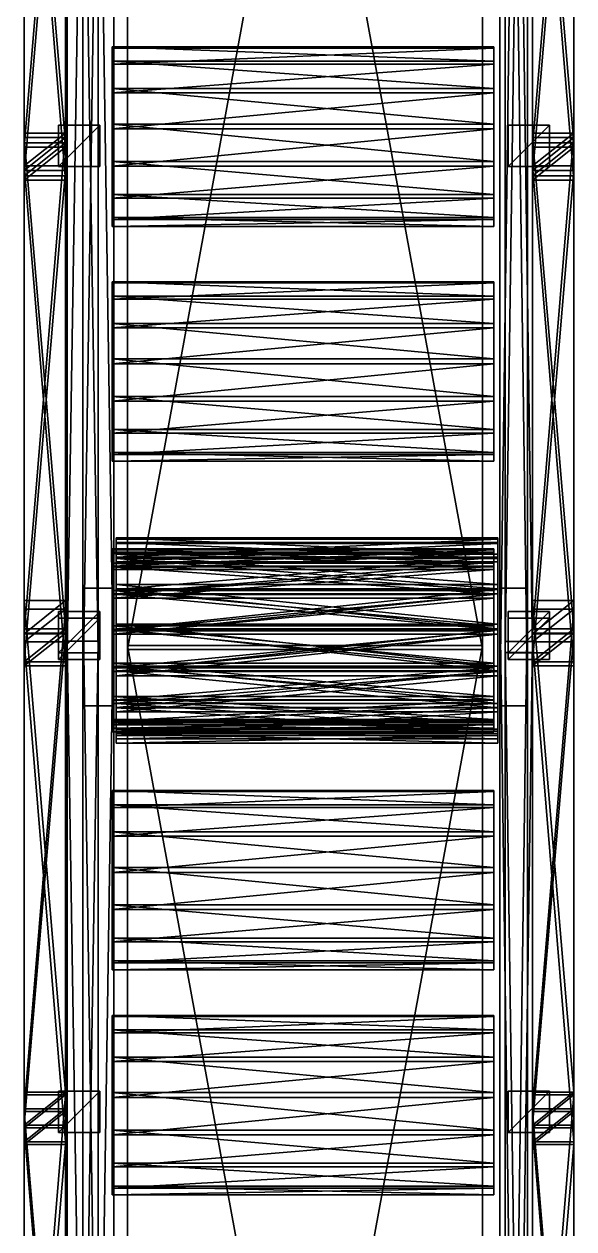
# Model space of a CAD drawing. Header units: millimetres. Extents: x -3897 to -3886, y 6820 to 7007.
# Drawn here: x -3896.8 to -3886.45, y 6957.12 to 6979.79 of the extents above; entities that cross this region are included whole.
import ezdxf

# ---------------------------------------------------------------- set-up
doc = ezdxf.new("R2010")
doc.units = ezdxf.units.MM
doc.header["$MEASUREMENT"] = 0
for name, color, linetype in [('BELT', 7, 'CONTINUOUS'), ('BELT01', 7, 'CONTINUOUS'), ('BELT02', 7, 'CONTINUOUS'), ('BELT03', 7, 'CONTINUOUS'), ('BELT04', 7, 'CONTINUOUS'), ('BELT05', 7, 'CONTINUOUS'), ('LEG02', 7, 'CONTINUOUS'), ('LEG03', 7, 'CONTINUOUS'), ('LEG04', 7, 'CONTINUOUS'), ('LEG05', 7, 'CONTINUOUS'), ('LEG06', 7, 'CONTINUOUS'), ('LEG07', 7, 'CONTINUOUS'), ('LEG08', 7, 'CONTINUOUS'), ('LEG09', 7, 'CONTINUOUS'), ('OBJECT01', 7, 'CONTINUOUS'), ('OBJECT02', 7, 'CONTINUOUS'), ('OBJECT03', 7, 'CONTINUOUS'), ('OBJECT04', 7, 'CONTINUOUS'), ('OBJECT05', 7, 'CONTINUOUS'), ('OBJECT06', 7, 'CONTINUOUS'), ('OBJECT07', 7, 'CONTINUOUS'), ('OBJECT09', 7, 'CONTINUOUS'), ('OBJECT10', 7, 'CONTINUOUS'), ('OBJECT11', 7, 'CONTINUOUS'), ('OBJECT12', 7, 'CONTINUOUS'), ('OBJECT13', 7, 'CONTINUOUS'), ('OBJECT16', 7, 'CONTINUOUS')]:
    doc.layers.add(name, color=color, linetype=linetype)

msp = doc.modelspace()

# ---------------------------------------------------------------- meshes
at = {"layer": 'BELT', "color": 7}
mesh = msp.add_polyface(dxfattribs=at)
corners = [(-3894.856, 6968.02, 13.664), (-3888.174, 6968.02, 13.664), (-3888.174, 6968.02, 13.887), (-3894.856, 6968.02, 13.887), (-3894.856, 7004.478, 13.664), (-3888.174, 7004.478, 13.664), (-3888.174, 7004.478, 13.887), (-3894.856, 7004.478, 13.887)]
mesh.append_faces([[corners[k] for k in face] for face in [(0, 2, 3), (0, 5, 1), (1, 6, 2), (2, 7, 3), (3, 4, 0), (4, 6, 5)]], dxfattribs={"vtx0": -1, "color": 7})
mesh.append_faces([[corners[k] for k in face] for face in [(0, 1, 2), (0, 4, 5), (1, 5, 6), (2, 6, 7), (3, 7, 4), (4, 7, 6)]], dxfattribs={"vtx2": -1, "color": 7})
mesh = msp.add_polyface(dxfattribs=at)
corners = [(-3894.856, 6931.638, 13.664), (-3888.174, 6931.638, 13.664), (-3888.174, 6931.638, 13.887), (-3894.856, 6931.638, 13.887), (-3894.856, 6968.096, 13.664), (-3888.174, 6968.096, 13.664), (-3888.174, 6968.096, 13.887), (-3894.856, 6968.096, 13.887)]
mesh.append_faces([[corners[k] for k in face] for face in [(0, 2, 3), (0, 5, 1), (1, 6, 2), (2, 7, 3), (3, 4, 0), (4, 6, 5)]], dxfattribs={"vtx0": -1, "color": 7})
mesh.append_faces([[corners[k] for k in face] for face in [(0, 1, 2), (0, 4, 5), (1, 5, 6), (2, 6, 7), (3, 7, 4), (4, 7, 6)]], dxfattribs={"vtx2": -1, "color": 7})
at = {"layer": 'BELT01', "color": 7}
mesh = msp.add_polyface(dxfattribs=at)
corners = [(-3894.856, 6968.02, 17.477), (-3888.174, 6968.02, 17.477), (-3888.174, 6968.02, 17.7), (-3894.856, 6968.02, 17.7), (-3894.856, 7004.478, 17.477), (-3888.174, 7004.478, 17.477), (-3888.174, 7004.478, 17.7), (-3894.856, 7004.478, 17.7)]
mesh.append_faces([[corners[k] for k in face] for face in [(0, 2, 3), (0, 5, 1), (1, 6, 2), (2, 7, 3), (3, 4, 0), (4, 6, 5)]], dxfattribs={"vtx0": -1, "color": 7})
mesh.append_faces([[corners[k] for k in face] for face in [(0, 1, 2), (0, 4, 5), (1, 5, 6), (2, 6, 7), (3, 7, 4), (4, 7, 6)]], dxfattribs={"vtx2": -1, "color": 7})
mesh = msp.add_polyface(dxfattribs=at)
corners = [(-3894.856, 6931.638, 17.477), (-3888.174, 6931.638, 17.477), (-3888.174, 6931.638, 17.7), (-3894.856, 6931.638, 17.7), (-3894.856, 6968.096, 17.477), (-3888.174, 6968.096, 17.477), (-3888.174, 6968.096, 17.7), (-3894.856, 6968.096, 17.7)]
mesh.append_faces([[corners[k] for k in face] for face in [(0, 2, 3), (0, 5, 1), (1, 6, 2), (2, 7, 3), (3, 4, 0), (4, 6, 5)]], dxfattribs={"vtx0": -1, "color": 7})
mesh.append_faces([[corners[k] for k in face] for face in [(0, 1, 2), (0, 4, 5), (1, 5, 6), (2, 6, 7), (3, 7, 4), (4, 7, 6)]], dxfattribs={"vtx2": -1, "color": 7})
at = {"layer": 'BELT02', "color": 7}
mesh = msp.add_polyface(dxfattribs=at)
corners = [(-3887.844, 6966.96, 15.514), (-3887.328, 6966.96, 15.514), (-3887.328, 6966.96, 15.956), (-3887.844, 6966.96, 15.956), (-3887.844, 7005.561, 15.514), (-3887.328, 7005.561, 15.514), (-3887.328, 7005.561, 15.956), (-3887.844, 7005.561, 15.956)]
mesh.append_faces([[corners[k] for k in face] for face in [(0, 2, 3), (0, 5, 1), (1, 6, 2), (2, 7, 3), (3, 4, 0), (4, 6, 5)]], dxfattribs={"vtx0": -1, "color": 7})
mesh.append_faces([[corners[k] for k in face] for face in [(0, 1, 2), (0, 4, 5), (1, 5, 6), (2, 6, 7), (3, 7, 4), (4, 7, 6)]], dxfattribs={"vtx2": -1, "color": 7})
mesh = msp.add_polyface(dxfattribs=at)
corners = [(-3887.844, 6930.578, 15.514), (-3887.328, 6930.578, 15.514), (-3887.328, 6930.578, 15.956), (-3887.844, 6930.578, 15.956), (-3887.844, 6969.179, 15.514), (-3887.328, 6969.179, 15.514), (-3887.328, 6969.179, 15.956), (-3887.844, 6969.179, 15.956)]
mesh.append_faces([[corners[k] for k in face] for face in [(0, 2, 3), (0, 5, 1), (1, 6, 2), (2, 7, 3), (3, 4, 0), (4, 6, 5)]], dxfattribs={"vtx0": -1, "color": 7})
mesh.append_faces([[corners[k] for k in face] for face in [(0, 1, 2), (0, 4, 5), (1, 5, 6), (2, 6, 7), (3, 7, 4), (4, 7, 6)]], dxfattribs={"vtx2": -1, "color": 7})
at = {"layer": 'BELT03', "color": 7}
mesh = msp.add_polyface(dxfattribs=at)
corners = [(-3895.696, 6966.96, 15.421), (-3895.109, 6966.96, 15.421), (-3895.109, 6966.96, 15.924), (-3895.696, 6966.96, 15.924), (-3895.696, 7005.561, 15.421), (-3895.109, 7005.561, 15.421), (-3895.109, 7005.561, 15.924), (-3895.696, 7005.561, 15.924)]
mesh.append_faces([[corners[k] for k in face] for face in [(0, 2, 3), (0, 5, 1), (1, 6, 2), (2, 7, 3), (3, 4, 0), (4, 6, 5)]], dxfattribs={"vtx0": -1, "color": 7})
mesh.append_faces([[corners[k] for k in face] for face in [(0, 1, 2), (0, 4, 5), (1, 5, 6), (2, 6, 7), (3, 7, 4), (4, 7, 6)]], dxfattribs={"vtx2": -1, "color": 7})
mesh = msp.add_polyface(dxfattribs=at)
corners = [(-3895.696, 6930.578, 15.421), (-3895.109, 6930.578, 15.421), (-3895.109, 6930.578, 15.924), (-3895.696, 6930.578, 15.924), (-3895.696, 6969.179, 15.421), (-3895.109, 6969.179, 15.421), (-3895.109, 6969.179, 15.924), (-3895.696, 6969.179, 15.924)]
mesh.append_faces([[corners[k] for k in face] for face in [(0, 2, 3), (0, 5, 1), (1, 6, 2), (2, 7, 3), (3, 4, 0), (4, 6, 5)]], dxfattribs={"vtx0": -1, "color": 7})
mesh.append_faces([[corners[k] for k in face] for face in [(0, 1, 2), (0, 4, 5), (1, 5, 6), (2, 6, 7), (3, 7, 4), (4, 7, 6)]], dxfattribs={"vtx2": -1, "color": 7})
at = {"layer": 'BELT04', "color": 7}
mesh = msp.add_polyface(dxfattribs=at)
corners = [(-3887.745, 6967.965, 7.896), (-3887.23, 6967.965, 7.896), (-3887.23, 6967.965, 8.338), (-3887.745, 6967.965, 8.338), (-3887.745, 7004.556, 7.896), (-3887.23, 7004.556, 7.896), (-3887.23, 7004.556, 8.338), (-3887.745, 7004.556, 8.338)]
mesh.append_faces([[corners[k] for k in face] for face in [(0, 2, 3), (0, 5, 1), (1, 6, 2), (2, 7, 3), (3, 4, 0), (4, 6, 5)]], dxfattribs={"vtx0": -1, "color": 7})
mesh.append_faces([[corners[k] for k in face] for face in [(0, 1, 2), (0, 4, 5), (1, 5, 6), (2, 6, 7), (3, 7, 4), (4, 7, 6)]], dxfattribs={"vtx2": -1, "color": 7})
mesh = msp.add_polyface(dxfattribs=at)
corners = [(-3887.745, 6931.583, 7.896), (-3887.23, 6931.583, 7.896), (-3887.23, 6931.583, 8.338), (-3887.745, 6931.583, 8.338), (-3887.745, 6968.174, 7.896), (-3887.23, 6968.174, 7.896), (-3887.23, 6968.174, 8.338), (-3887.745, 6968.174, 8.338)]
mesh.append_faces([[corners[k] for k in face] for face in [(0, 2, 3), (0, 5, 1), (1, 6, 2), (2, 7, 3), (3, 4, 0), (4, 6, 5)]], dxfattribs={"vtx0": -1, "color": 7})
mesh.append_faces([[corners[k] for k in face] for face in [(0, 1, 2), (0, 4, 5), (1, 5, 6), (2, 6, 7), (3, 7, 4), (4, 7, 6)]], dxfattribs={"vtx2": -1, "color": 7})
at = {"layer": 'BELT05', "color": 7}
mesh = msp.add_polyface(dxfattribs=at)
corners = [(-3895.992, 6967.96, 7.892), (-3895.405, 6967.96, 7.892), (-3895.405, 6967.96, 8.322), (-3895.992, 6967.96, 8.322), (-3895.992, 7004.561, 7.892), (-3895.405, 7004.561, 7.892), (-3895.405, 7004.561, 8.322), (-3895.992, 7004.561, 8.322)]
mesh.append_faces([[corners[k] for k in face] for face in [(0, 2, 3), (0, 5, 1), (1, 6, 2), (2, 7, 3), (3, 4, 0), (4, 6, 5)]], dxfattribs={"vtx0": -1, "color": 7})
mesh.append_faces([[corners[k] for k in face] for face in [(0, 1, 2), (0, 4, 5), (1, 5, 6), (2, 6, 7), (3, 7, 4), (4, 7, 6)]], dxfattribs={"vtx2": -1, "color": 7})
mesh = msp.add_polyface(dxfattribs=at)
corners = [(-3895.992, 6931.578, 7.892), (-3895.405, 6931.578, 7.892), (-3895.405, 6931.578, 8.322), (-3895.992, 6931.578, 8.322), (-3895.992, 6968.179, 7.892), (-3895.405, 6968.179, 7.892), (-3895.405, 6968.179, 8.322), (-3895.992, 6968.179, 8.322)]
mesh.append_faces([[corners[k] for k in face] for face in [(0, 2, 3), (0, 5, 1), (1, 6, 2), (2, 7, 3), (3, 4, 0), (4, 6, 5)]], dxfattribs={"vtx0": -1, "color": 7})
mesh.append_faces([[corners[k] for k in face] for face in [(0, 1, 2), (0, 4, 5), (1, 5, 6), (2, 6, 7), (3, 7, 4), (4, 7, 6)]], dxfattribs={"vtx2": -1, "color": 7})
at = {"layer": 'LEG02', "color": 7}
mesh = msp.add_polyface(dxfattribs=at)
corners = [(-3896.801, 6977.12, 14.428), (-3896.023, 6977.12, 14.428), (-3896.023, 6977.737, 13.955), (-3896.801, 6977.737, 13.955), (-3896.801, 6967.712, 2.168), (-3896.023, 6967.712, 2.168), (-3896.023, 6968.329, 1.694), (-3896.801, 6968.329, 1.694)]
mesh.append_faces([[corners[k] for k in face] for face in [(0, 2, 3), (0, 5, 1), (1, 6, 2), (2, 7, 3), (3, 4, 0), (4, 6, 5)]], dxfattribs={"vtx0": -1, "color": 7})
mesh.append_faces([[corners[k] for k in face] for face in [(0, 1, 2), (0, 4, 5), (1, 5, 6), (2, 6, 7), (3, 7, 4), (4, 7, 6)]], dxfattribs={"vtx2": -1, "color": 7})
at = {"layer": 'LEG03', "color": 7}
mesh = msp.add_polyface(dxfattribs=at)
corners = [(-3896.801, 6959.024, 14.428), (-3896.023, 6959.024, 14.428), (-3896.023, 6959.641, 13.955), (-3896.801, 6959.641, 13.955), (-3896.801, 6949.616, 2.168), (-3896.023, 6949.616, 2.168), (-3896.023, 6950.233, 1.694), (-3896.801, 6950.233, 1.694)]
mesh.append_faces([[corners[k] for k in face] for face in [(0, 2, 3), (0, 5, 1), (1, 6, 2), (2, 7, 3), (3, 4, 0), (4, 6, 5)]], dxfattribs={"vtx0": -1, "color": 7})
mesh.append_faces([[corners[k] for k in face] for face in [(0, 1, 2), (0, 4, 5), (1, 5, 6), (2, 6, 7), (3, 7, 4), (4, 7, 6)]], dxfattribs={"vtx2": -1, "color": 7})
at = {"layer": 'LEG04', "color": 7}
mesh = msp.add_polyface(dxfattribs=at)
corners = [(-3896.801, 6986.263, 14.428), (-3896.023, 6986.263, 14.428), (-3896.023, 6986.88, 13.955), (-3896.801, 6986.88, 13.955), (-3896.801, 6976.855, 2.168), (-3896.023, 6976.855, 2.168), (-3896.023, 6977.472, 1.694), (-3896.801, 6977.472, 1.694)]
mesh.append_faces([[corners[k] for k in face] for face in [(0, 2, 3), (0, 5, 1), (1, 6, 2), (2, 7, 3), (3, 4, 0), (4, 6, 5)]], dxfattribs={"vtx0": -1, "color": 7})
mesh.append_faces([[corners[k] for k in face] for face in [(0, 1, 2), (0, 4, 5), (1, 5, 6), (2, 6, 7), (3, 7, 4), (4, 7, 6)]], dxfattribs={"vtx2": -1, "color": 7})
at = {"layer": 'LEG05', "color": 7}
mesh = msp.add_polyface(dxfattribs=at)
corners = [(-3896.801, 6968.167, 14.428), (-3896.023, 6968.167, 14.428), (-3896.023, 6968.784, 13.955), (-3896.801, 6968.784, 13.955), (-3896.801, 6958.759, 2.168), (-3896.023, 6958.759, 2.168), (-3896.023, 6959.376, 1.694), (-3896.801, 6959.376, 1.694)]
mesh.append_faces([[corners[k] for k in face] for face in [(0, 2, 3), (0, 5, 1), (1, 6, 2), (2, 7, 3), (3, 4, 0), (4, 6, 5)]], dxfattribs={"vtx0": -1, "color": 7})
mesh.append_faces([[corners[k] for k in face] for face in [(0, 1, 2), (0, 4, 5), (1, 5, 6), (2, 6, 7), (3, 7, 4), (4, 7, 6)]], dxfattribs={"vtx2": -1, "color": 7})
at = {"layer": 'LEG06', "color": 7}
mesh = msp.add_polyface(dxfattribs=at)
corners = [(-3896.801, 6967.789, 14.02), (-3896.023, 6967.789, 14.02), (-3896.023, 6968.413, 14.485), (-3896.801, 6968.413, 14.485), (-3896.801, 6977.036, 1.637), (-3896.023, 6977.036, 1.637), (-3896.023, 6977.659, 2.103), (-3896.801, 6977.659, 2.103)]
mesh.append_faces([[corners[k] for k in face] for face in [(0, 2, 3), (0, 5, 1), (1, 6, 2), (2, 7, 3), (3, 4, 0), (4, 6, 5)]], dxfattribs={"vtx0": -1, "color": 7})
mesh.append_faces([[corners[k] for k in face] for face in [(0, 1, 2), (0, 4, 5), (1, 5, 6), (2, 6, 7), (3, 7, 4), (4, 7, 6)]], dxfattribs={"vtx2": -1, "color": 7})
at = {"layer": 'LEG07', "color": 7}
mesh = msp.add_polyface(dxfattribs=at)
corners = [(-3896.801, 6976.932, 14.02), (-3896.023, 6976.932, 14.02), (-3896.023, 6977.556, 14.485), (-3896.801, 6977.556, 14.485), (-3896.801, 6986.179, 1.637), (-3896.023, 6986.179, 1.637), (-3896.023, 6986.802, 2.103), (-3896.801, 6986.802, 2.103)]
mesh.append_faces([[corners[k] for k in face] for face in [(0, 2, 3), (0, 5, 1), (1, 6, 2), (2, 7, 3), (3, 4, 0), (4, 6, 5)]], dxfattribs={"vtx0": -1, "color": 7})
mesh.append_faces([[corners[k] for k in face] for face in [(0, 1, 2), (0, 4, 5), (1, 5, 6), (2, 6, 7), (3, 7, 4), (4, 7, 6)]], dxfattribs={"vtx2": -1, "color": 7})
at = {"layer": 'LEG08', "color": 7}
mesh = msp.add_polyface(dxfattribs=at)
corners = [(-3896.801, 6949.459, 14.02), (-3896.023, 6949.459, 14.02), (-3896.023, 6950.082, 14.485), (-3896.801, 6950.082, 14.485), (-3896.801, 6958.706, 1.637), (-3896.023, 6958.706, 1.637), (-3896.023, 6959.329, 2.103), (-3896.801, 6959.329, 2.103)]
mesh.append_faces([[corners[k] for k in face] for face in [(0, 2, 3), (0, 5, 1), (1, 6, 2), (2, 7, 3), (3, 4, 0), (4, 6, 5)]], dxfattribs={"vtx0": -1, "color": 7})
mesh.append_faces([[corners[k] for k in face] for face in [(0, 1, 2), (0, 4, 5), (1, 5, 6), (2, 6, 7), (3, 7, 4), (4, 7, 6)]], dxfattribs={"vtx2": -1, "color": 7})
at = {"layer": 'LEG09', "color": 7}
mesh = msp.add_polyface(dxfattribs=at)
corners = [(-3896.801, 6959.071, 14.02), (-3896.023, 6959.071, 14.02), (-3896.023, 6959.694, 14.485), (-3896.801, 6959.694, 14.485), (-3896.801, 6968.317, 1.637), (-3896.023, 6968.317, 1.637), (-3896.023, 6968.941, 2.103), (-3896.801, 6968.941, 2.103)]
mesh.append_faces([[corners[k] for k in face] for face in [(0, 2, 3), (0, 5, 1), (1, 6, 2), (2, 7, 3), (3, 4, 0), (4, 6, 5)]], dxfattribs={"vtx0": -1, "color": 7})
mesh.append_faces([[corners[k] for k in face] for face in [(0, 1, 2), (0, 4, 5), (1, 5, 6), (2, 6, 7), (3, 7, 4), (4, 7, 6)]], dxfattribs={"vtx2": -1, "color": 7})
at = {"layer": 'OBJECT01', "color": 7}
mesh = msp.add_polyface(dxfattribs=at)
corners = [(-3896.155, 6958.935, 15.454), (-3895.377, 6958.935, 15.454), (-3895.377, 6959.713, 15.454), (-3896.155, 6959.713, 15.454), (-3896.155, 6958.935, 0), (-3895.377, 6958.935, 0), (-3895.377, 6959.713, 0), (-3896.155, 6959.713, 0), (-3887.688, 6958.935, 15.454), (-3886.91, 6958.935, 15.454), (-3886.91, 6959.713, 15.454), (-3887.688, 6959.713, 15.454), (-3887.688, 6958.935, 0), (-3886.91, 6958.935, 0), (-3886.91, 6959.713, 0), (-3887.688, 6959.713, 0)]
mesh.append_faces([[corners[k] for k in face] for face in [(0, 2, 3), (0, 5, 1), (1, 6, 2), (2, 7, 3), (3, 4, 0), (4, 6, 5), (8, 10, 11), (8, 13, 9), (9, 14, 10), (10, 15, 11), (11, 12, 8), (12, 14, 13)]], dxfattribs={"vtx0": -1, "color": 7})
mesh.append_faces([[corners[k] for k in face] for face in [(0, 1, 2), (0, 4, 5), (1, 5, 6), (2, 6, 7), (3, 7, 4), (4, 7, 6), (8, 9, 10), (8, 12, 13), (9, 13, 14), (10, 14, 15), (11, 15, 12), (12, 15, 14)]], dxfattribs={"vtx2": -1, "color": 7})
at = {"layer": 'OBJECT02', "color": 7}
mesh = msp.add_polyface(dxfattribs=at)
corners = [(-3896.155, 6967.959, 15.454), (-3895.377, 6967.959, 15.454), (-3895.377, 6968.736, 15.454), (-3896.155, 6968.736, 15.454), (-3896.155, 6967.959, 0), (-3895.377, 6967.959, 0), (-3895.377, 6968.736, 0), (-3896.155, 6968.736, 0), (-3887.688, 6967.959, 15.454), (-3886.91, 6967.959, 15.454), (-3886.91, 6968.736, 15.454), (-3887.688, 6968.736, 15.454), (-3887.688, 6967.959, 0), (-3886.91, 6967.959, 0), (-3886.91, 6968.736, 0), (-3887.688, 6968.736, 0)]
mesh.append_faces([[corners[k] for k in face] for face in [(0, 2, 3), (0, 5, 1), (1, 6, 2), (2, 7, 3), (3, 4, 0), (4, 6, 5), (8, 10, 11), (8, 13, 9), (9, 14, 10), (10, 15, 11), (11, 12, 8), (12, 14, 13)]], dxfattribs={"vtx0": -1, "color": 7})
mesh.append_faces([[corners[k] for k in face] for face in [(0, 1, 2), (0, 4, 5), (1, 5, 6), (2, 6, 7), (3, 7, 4), (4, 7, 6), (8, 9, 10), (8, 12, 13), (9, 13, 14), (10, 14, 15), (11, 15, 12), (12, 15, 14)]], dxfattribs={"vtx2": -1, "color": 7})
at = {"layer": 'OBJECT03', "color": 7}
mesh = msp.add_polyface(dxfattribs=at)
corners = [(-3896.155, 6977.112, 15.454), (-3895.377, 6977.112, 15.454), (-3895.377, 6977.889, 15.454), (-3896.155, 6977.889, 15.454), (-3896.155, 6977.112, 0), (-3895.377, 6977.112, 0), (-3895.377, 6977.889, 0), (-3896.155, 6977.889, 0), (-3887.688, 6977.112, 15.454), (-3886.91, 6977.112, 15.454), (-3886.91, 6977.889, 15.454), (-3887.688, 6977.889, 15.454), (-3887.688, 6977.112, 0), (-3886.91, 6977.112, 0), (-3886.91, 6977.889, 0), (-3887.688, 6977.889, 0)]
mesh.append_faces([[corners[k] for k in face] for face in [(0, 2, 3), (0, 5, 1), (1, 6, 2), (2, 7, 3), (3, 4, 0), (4, 6, 5), (8, 10, 11), (8, 13, 9), (9, 14, 10), (10, 15, 11), (11, 12, 8), (12, 14, 13)]], dxfattribs={"vtx0": -1, "color": 7})
mesh.append_faces([[corners[k] for k in face] for face in [(0, 1, 2), (0, 4, 5), (1, 5, 6), (2, 6, 7), (3, 7, 4), (4, 7, 6), (8, 9, 10), (8, 12, 13), (9, 13, 14), (10, 14, 15), (11, 15, 12), (12, 15, 14)]], dxfattribs={"vtx2": -1, "color": 7})
at = {"layer": 'OBJECT04', "color": 7}
mesh = msp.add_polyface(dxfattribs=at)
corners = [(-3896.155, 6967.831, 15.454), (-3895.377, 6967.831, 15.454), (-3895.377, 6968.609, 15.454), (-3896.155, 6968.609, 15.454), (-3896.155, 6967.831, 0), (-3895.377, 6967.831, 0), (-3895.377, 6968.609, 0), (-3896.155, 6968.609, 0), (-3887.688, 6967.831, 15.454), (-3886.91, 6967.831, 15.454), (-3886.91, 6968.609, 15.454), (-3887.688, 6968.609, 15.454), (-3887.688, 6967.831, 0), (-3886.91, 6967.831, 0), (-3886.91, 6968.609, 0), (-3887.688, 6968.609, 0)]
mesh.append_faces([[corners[k] for k in face] for face in [(0, 2, 3), (0, 5, 1), (1, 6, 2), (2, 7, 3), (3, 4, 0), (4, 6, 5), (8, 10, 11), (8, 13, 9), (9, 14, 10), (10, 15, 11), (11, 12, 8), (12, 14, 13)]], dxfattribs={"vtx0": -1, "color": 7})
mesh.append_faces([[corners[k] for k in face] for face in [(0, 1, 2), (0, 4, 5), (1, 5, 6), (2, 6, 7), (3, 7, 4), (4, 7, 6), (8, 9, 10), (8, 12, 13), (9, 13, 14), (10, 14, 15), (11, 15, 12), (12, 15, 14)]], dxfattribs={"vtx2": -1, "color": 7})
at = {"layer": 'OBJECT05', "color": 7}
mesh = msp.add_polyface(dxfattribs=at)
corners = [(-3887.959, 6966.708, 14.965), (-3895.142, 6967.14, 14.404), (-3887.959, 6967.14, 14.404), (-3895.142, 6966.708, 14.965), (-3895.142, 6967.762, 14.067), (-3887.959, 6967.762, 14.067), (-3895.142, 6968.468, 14.012), (-3887.959, 6968.468, 14.012), (-3895.142, 6969.135, 14.249), (-3887.959, 6969.135, 14.249), (-3895.142, 6969.648, 14.737), (-3887.959, 6969.648, 14.737), (-3895.142, 6969.918, 15.391), (-3887.959, 6969.918, 15.391), (-3895.142, 6969.899, 16.099), (-3887.959, 6969.899, 16.099), (-3895.142, 6969.593, 16.737), (-3887.959, 6969.593, 16.737), (-3895.142, 6969.055, 17.196), (-3887.959, 6969.055, 17.196), (-3895.142, 6968.376, 17.397), (-3887.959, 6968.376, 17.397), (-3895.142, 6967.674, 17.304), (-3887.959, 6967.674, 17.304), (-3895.142, 6967.071, 16.933), (-3887.959, 6967.071, 16.933), (-3895.142, 6966.671, 16.349), (-3887.959, 6966.671, 16.349), (-3895.142, 6966.542, 15.653), (-3887.959, 6966.542, 15.653), (-3887.959, 6968.244, 15.7), (-3895.142, 6968.244, 15.7)]
mesh.append_faces([[corners[k] for k in face] for face in [(0, 1, 2), (2, 4, 5), (5, 6, 7), (7, 8, 9), (9, 10, 11), (11, 12, 13), (13, 14, 15), (15, 16, 17), (17, 18, 19), (19, 20, 21), (21, 22, 23), (23, 24, 25), (25, 26, 27), (27, 28, 29), (29, 3, 0)]], dxfattribs={"vtx0": -1, "color": 7})
mesh.append_faces([[corners[k] for k in face] for face in [(2, 30, 0), (5, 30, 2), (7, 30, 5), (9, 30, 7), (11, 30, 9), (13, 30, 11), (15, 30, 13), (17, 30, 15), (19, 30, 17), (21, 30, 19), (23, 30, 21), (25, 30, 23), (27, 30, 25), (29, 30, 27), (0, 30, 29), (3, 31, 1), (1, 31, 4), (4, 31, 6), (6, 31, 8), (8, 31, 10), (10, 31, 12), (12, 31, 14), (14, 31, 16), (16, 31, 18), (18, 31, 20), (20, 31, 22), (22, 31, 24), (24, 31, 26), (26, 31, 28), (28, 31, 3)]], dxfattribs={"vtx0": -1, "vtx1": -1, "color": 7})
mesh.append_faces([[corners[k] for k in face] for face in [(0, 3, 1), (2, 1, 4), (5, 4, 6), (7, 6, 8), (9, 8, 10), (11, 10, 12), (13, 12, 14), (15, 14, 16), (17, 16, 18), (19, 18, 20), (21, 20, 22), (23, 22, 24), (25, 24, 26), (27, 26, 28), (29, 28, 3)]], dxfattribs={"vtx2": -1, "color": 7})
at = {"layer": 'OBJECT06', "color": 7}
mesh = msp.add_polyface(dxfattribs=at)
corners = [(-3887.959, 6976.15, 14.965), (-3895.142, 6976.582, 14.404), (-3887.959, 6976.582, 14.404), (-3895.142, 6976.15, 14.965), (-3895.142, 6977.204, 14.067), (-3887.959, 6977.204, 14.067), (-3895.142, 6977.91, 14.012), (-3887.959, 6977.91, 14.012), (-3895.142, 6978.577, 14.249), (-3887.959, 6978.577, 14.249), (-3895.142, 6979.09, 14.737), (-3887.959, 6979.09, 14.737), (-3895.142, 6979.36, 15.391), (-3887.959, 6979.36, 15.391), (-3895.142, 6979.34, 16.099), (-3887.959, 6979.34, 16.099), (-3895.142, 6979.035, 16.737), (-3887.959, 6979.035, 16.737), (-3895.142, 6978.496, 17.196), (-3887.959, 6978.496, 17.196), (-3895.142, 6977.818, 17.397), (-3887.959, 6977.818, 17.397), (-3895.142, 6977.116, 17.304), (-3887.959, 6977.116, 17.304), (-3895.142, 6976.513, 16.933), (-3887.959, 6976.513, 16.933), (-3895.142, 6976.112, 16.349), (-3887.959, 6976.112, 16.349), (-3895.142, 6975.984, 15.653), (-3887.959, 6975.984, 15.653), (-3887.959, 6977.686, 15.7), (-3895.142, 6977.686, 15.7)]
mesh.append_faces([[corners[k] for k in face] for face in [(0, 1, 2), (2, 4, 5), (5, 6, 7), (7, 8, 9), (9, 10, 11), (11, 12, 13), (13, 14, 15), (15, 16, 17), (17, 18, 19), (19, 20, 21), (21, 22, 23), (23, 24, 25), (25, 26, 27), (27, 28, 29), (29, 3, 0)]], dxfattribs={"vtx0": -1, "color": 7})
mesh.append_faces([[corners[k] for k in face] for face in [(2, 30, 0), (5, 30, 2), (7, 30, 5), (9, 30, 7), (11, 30, 9), (13, 30, 11), (15, 30, 13), (17, 30, 15), (19, 30, 17), (21, 30, 19), (23, 30, 21), (25, 30, 23), (27, 30, 25), (29, 30, 27), (0, 30, 29), (3, 31, 1), (1, 31, 4), (4, 31, 6), (6, 31, 8), (8, 31, 10), (10, 31, 12), (12, 31, 14), (14, 31, 16), (16, 31, 18), (18, 31, 20), (20, 31, 22), (22, 31, 24), (24, 31, 26), (26, 31, 28), (28, 31, 3)]], dxfattribs={"vtx0": -1, "vtx1": -1, "color": 7})
mesh.append_faces([[corners[k] for k in face] for face in [(0, 3, 1), (2, 1, 4), (5, 4, 6), (7, 6, 8), (9, 8, 10), (11, 10, 12), (13, 12, 14), (15, 14, 16), (17, 16, 18), (19, 18, 20), (21, 20, 22), (23, 22, 24), (25, 24, 26), (27, 26, 28), (29, 28, 3)]], dxfattribs={"vtx2": -1, "color": 7})
at = {"layer": 'OBJECT07', "color": 7}
mesh = msp.add_polyface(dxfattribs=at)
corners = [(-3887.231, 6977.12, 14.428), (-3886.453, 6977.12, 14.428), (-3886.453, 6977.737, 13.955), (-3887.231, 6977.737, 13.955), (-3887.231, 6967.712, 2.168), (-3886.453, 6967.712, 2.168), (-3886.453, 6968.329, 1.694), (-3887.231, 6968.329, 1.694), (-3887.231, 6995.406, 14.428), (-3886.453, 6995.406, 14.428), (-3886.453, 6996.023, 13.955), (-3887.231, 6996.023, 13.955), (-3887.231, 6985.998, 2.168), (-3886.453, 6985.998, 2.168), (-3886.453, 6986.615, 1.694), (-3887.231, 6986.615, 1.694), (-3887.231, 6986.263, 14.428), (-3886.453, 6986.263, 14.428), (-3886.453, 6986.88, 13.955), (-3887.231, 6986.88, 13.955), (-3887.231, 6976.855, 2.168), (-3886.453, 6976.855, 2.168), (-3886.453, 6977.472, 1.694), (-3887.231, 6977.472, 1.694), (-3887.231, 7004.549, 14.428), (-3886.453, 7004.549, 14.428), (-3886.453, 7005.166, 13.955), (-3887.231, 7005.166, 13.955), (-3887.231, 6995.141, 2.168), (-3886.453, 6995.141, 2.168), (-3886.453, 6995.758, 1.694), (-3887.231, 6995.758, 1.694), (-3887.231, 6967.789, 14.02), (-3886.453, 6967.789, 14.02), (-3886.453, 6968.413, 14.485), (-3887.231, 6968.413, 14.485), (-3887.231, 6977.036, 1.637), (-3886.453, 6977.036, 1.637), (-3886.453, 6977.659, 2.103), (-3887.231, 6977.659, 2.103), (-3887.231, 6976.932, 14.02), (-3886.453, 6976.932, 14.02), (-3886.453, 6977.556, 14.485), (-3887.231, 6977.556, 14.485), (-3887.231, 6986.179, 1.637), (-3886.453, 6986.179, 1.637), (-3886.453, 6986.802, 2.103), (-3887.231, 6986.802, 2.103), (-3887.231, 6985.841, 14.02), (-3886.453, 6985.841, 14.02), (-3886.453, 6986.464, 14.485), (-3887.231, 6986.464, 14.485), (-3887.231, 6995.088, 1.637), (-3886.453, 6995.088, 1.637), (-3886.453, 6995.711, 2.103), (-3887.231, 6995.711, 2.103), (-3887.231, 6995.453, 14.02), (-3886.453, 6995.453, 14.02), (-3886.453, 6996.076, 14.485), (-3887.231, 6996.076, 14.485), (-3887.231, 7004.699, 1.637), (-3886.453, 7004.699, 1.637), (-3886.453, 7005.323, 2.103), (-3887.231, 7005.323, 2.103)]
mesh.append_faces([[corners[k] for k in face] for face in [(0, 2, 3), (0, 5, 1), (1, 6, 2), (2, 7, 3), (3, 4, 0), (4, 6, 5), (8, 10, 11), (8, 13, 9), (9, 14, 10), (10, 15, 11), (11, 12, 8), (12, 14, 13), (16, 18, 19), (16, 21, 17), (17, 22, 18), (18, 23, 19), (19, 20, 16), (20, 22, 21), (24, 26, 27), (24, 29, 25), (25, 30, 26), (26, 31, 27), (27, 28, 24), (28, 30, 29), (32, 34, 35), (32, 37, 33), (33, 38, 34), (34, 39, 35), (35, 36, 32), (36, 38, 37), (40, 42, 43), (40, 45, 41), (41, 46, 42), (42, 47, 43), (43, 44, 40), (44, 46, 45), (48, 50, 51), (48, 53, 49), (49, 54, 50), (50, 55, 51), (51, 52, 48), (52, 54, 53), (56, 58, 59), (56, 61, 57), (57, 62, 58), (58, 63, 59), (59, 60, 56), (60, 62, 61)]], dxfattribs={"vtx0": -1, "color": 7})
mesh.append_faces([[corners[k] for k in face] for face in [(0, 1, 2), (0, 4, 5), (1, 5, 6), (2, 6, 7), (3, 7, 4), (4, 7, 6), (8, 9, 10), (8, 12, 13), (9, 13, 14), (10, 14, 15), (11, 15, 12), (12, 15, 14), (16, 17, 18), (16, 20, 21), (17, 21, 22), (18, 22, 23), (19, 23, 20), (20, 23, 22), (24, 25, 26), (24, 28, 29), (25, 29, 30), (26, 30, 31), (27, 31, 28), (28, 31, 30), (32, 33, 34), (32, 36, 37), (33, 37, 38), (34, 38, 39), (35, 39, 36), (36, 39, 38), (40, 41, 42), (40, 44, 45), (41, 45, 46), (42, 46, 47), (43, 47, 44), (44, 47, 46), (48, 49, 50), (48, 52, 53), (49, 53, 54), (50, 54, 55), (51, 55, 52), (52, 55, 54), (56, 57, 58), (56, 60, 61), (57, 61, 62), (58, 62, 63), (59, 63, 60), (60, 63, 62)]], dxfattribs={"vtx2": -1, "color": 7})
mesh = msp.add_polyface(dxfattribs=at)
corners = [(-3887.231, 6940.738, 14.428), (-3886.453, 6940.738, 14.428), (-3886.453, 6941.355, 13.955), (-3887.231, 6941.355, 13.955), (-3887.231, 6931.33, 2.168), (-3886.453, 6931.33, 2.168), (-3886.453, 6931.947, 1.694), (-3887.231, 6931.947, 1.694), (-3887.231, 6959.024, 14.428), (-3886.453, 6959.024, 14.428), (-3886.453, 6959.641, 13.955), (-3887.231, 6959.641, 13.955), (-3887.231, 6949.616, 2.168), (-3886.453, 6949.616, 2.168), (-3886.453, 6950.233, 1.694), (-3887.231, 6950.233, 1.694), (-3887.231, 6949.881, 14.428), (-3886.453, 6949.881, 14.428), (-3886.453, 6950.498, 13.955), (-3887.231, 6950.498, 13.955), (-3887.231, 6940.473, 2.168), (-3886.453, 6940.473, 2.168), (-3886.453, 6941.09, 1.694), (-3887.231, 6941.09, 1.694), (-3887.231, 6968.167, 14.428), (-3886.453, 6968.167, 14.428), (-3886.453, 6968.784, 13.955), (-3887.231, 6968.784, 13.955), (-3887.231, 6958.759, 2.168), (-3886.453, 6958.759, 2.168), (-3886.453, 6959.376, 1.694), (-3887.231, 6959.376, 1.694), (-3887.231, 6931.407, 14.02), (-3886.453, 6931.407, 14.02), (-3886.453, 6932.031, 14.485), (-3887.231, 6932.031, 14.485), (-3887.231, 6940.654, 1.637), (-3886.453, 6940.654, 1.637), (-3886.453, 6941.277, 2.103), (-3887.231, 6941.277, 2.103), (-3887.231, 6940.55, 14.02), (-3886.453, 6940.55, 14.02), (-3886.453, 6941.174, 14.485), (-3887.231, 6941.174, 14.485), (-3887.231, 6949.797, 1.637), (-3886.453, 6949.797, 1.637), (-3886.453, 6950.42, 2.103), (-3887.231, 6950.42, 2.103), (-3887.231, 6949.459, 14.02), (-3886.453, 6949.459, 14.02), (-3886.453, 6950.082, 14.485), (-3887.231, 6950.082, 14.485), (-3887.231, 6958.706, 1.637), (-3886.453, 6958.706, 1.637), (-3886.453, 6959.329, 2.103), (-3887.231, 6959.329, 2.103), (-3887.231, 6959.071, 14.02), (-3886.453, 6959.071, 14.02), (-3886.453, 6959.694, 14.485), (-3887.231, 6959.694, 14.485), (-3887.231, 6968.317, 1.637), (-3886.453, 6968.317, 1.637), (-3886.453, 6968.941, 2.103), (-3887.231, 6968.941, 2.103)]
mesh.append_faces([[corners[k] for k in face] for face in [(0, 2, 3), (0, 5, 1), (1, 6, 2), (2, 7, 3), (3, 4, 0), (4, 6, 5), (8, 10, 11), (8, 13, 9), (9, 14, 10), (10, 15, 11), (11, 12, 8), (12, 14, 13), (16, 18, 19), (16, 21, 17), (17, 22, 18), (18, 23, 19), (19, 20, 16), (20, 22, 21), (24, 26, 27), (24, 29, 25), (25, 30, 26), (26, 31, 27), (27, 28, 24), (28, 30, 29), (32, 34, 35), (32, 37, 33), (33, 38, 34), (34, 39, 35), (35, 36, 32), (36, 38, 37), (40, 42, 43), (40, 45, 41), (41, 46, 42), (42, 47, 43), (43, 44, 40), (44, 46, 45), (48, 50, 51), (48, 53, 49), (49, 54, 50), (50, 55, 51), (51, 52, 48), (52, 54, 53), (56, 58, 59), (56, 61, 57), (57, 62, 58), (58, 63, 59), (59, 60, 56), (60, 62, 61)]], dxfattribs={"vtx0": -1, "color": 7})
mesh.append_faces([[corners[k] for k in face] for face in [(0, 1, 2), (0, 4, 5), (1, 5, 6), (2, 6, 7), (3, 7, 4), (4, 7, 6), (8, 9, 10), (8, 12, 13), (9, 13, 14), (10, 14, 15), (11, 15, 12), (12, 15, 14), (16, 17, 18), (16, 20, 21), (17, 21, 22), (18, 22, 23), (19, 23, 20), (20, 23, 22), (24, 25, 26), (24, 28, 29), (25, 29, 30), (26, 30, 31), (27, 31, 28), (28, 31, 30), (32, 33, 34), (32, 36, 37), (33, 37, 38), (34, 38, 39), (35, 39, 36), (36, 39, 38), (40, 41, 42), (40, 44, 45), (41, 45, 46), (42, 46, 47), (43, 47, 44), (44, 47, 46), (48, 49, 50), (48, 52, 53), (49, 53, 54), (50, 54, 55), (51, 55, 52), (52, 55, 54), (56, 57, 58), (56, 60, 61), (57, 61, 62), (58, 62, 63), (59, 63, 60), (60, 63, 62)]], dxfattribs={"vtx2": -1, "color": 7})
at = {"layer": 'OBJECT09', "color": 7}
mesh = msp.add_polyface(dxfattribs=at)
corners = [(-3887.959, 6957.925, 14.965), (-3895.142, 6958.357, 14.404), (-3887.959, 6958.357, 14.404), (-3895.142, 6957.925, 14.965), (-3895.142, 6958.979, 14.067), (-3887.959, 6958.979, 14.067), (-3895.142, 6959.685, 14.012), (-3887.959, 6959.685, 14.012), (-3895.142, 6960.352, 14.249), (-3887.959, 6960.352, 14.249), (-3895.142, 6960.865, 14.737), (-3887.959, 6960.865, 14.737), (-3895.142, 6961.135, 15.391), (-3887.959, 6961.135, 15.391), (-3895.142, 6961.116, 16.099), (-3887.959, 6961.116, 16.099), (-3895.142, 6960.81, 16.737), (-3887.959, 6960.81, 16.737), (-3895.142, 6960.272, 17.196), (-3887.959, 6960.272, 17.196), (-3895.142, 6959.593, 17.397), (-3887.959, 6959.593, 17.397), (-3895.142, 6958.891, 17.304), (-3887.959, 6958.891, 17.304), (-3895.142, 6958.288, 16.933), (-3887.959, 6958.288, 16.933), (-3895.142, 6957.888, 16.349), (-3887.959, 6957.888, 16.349), (-3895.142, 6957.759, 15.653), (-3887.959, 6957.759, 15.653), (-3887.959, 6959.461, 15.7), (-3895.142, 6959.461, 15.7)]
mesh.append_faces([[corners[k] for k in face] for face in [(0, 1, 2), (2, 4, 5), (5, 6, 7), (7, 8, 9), (9, 10, 11), (11, 12, 13), (13, 14, 15), (15, 16, 17), (17, 18, 19), (19, 20, 21), (21, 22, 23), (23, 24, 25), (25, 26, 27), (27, 28, 29), (29, 3, 0)]], dxfattribs={"vtx0": -1, "color": 7})
mesh.append_faces([[corners[k] for k in face] for face in [(2, 30, 0), (5, 30, 2), (7, 30, 5), (9, 30, 7), (11, 30, 9), (13, 30, 11), (15, 30, 13), (17, 30, 15), (19, 30, 17), (21, 30, 19), (23, 30, 21), (25, 30, 23), (27, 30, 25), (29, 30, 27), (0, 30, 29), (3, 31, 1), (1, 31, 4), (4, 31, 6), (6, 31, 8), (8, 31, 10), (10, 31, 12), (12, 31, 14), (14, 31, 16), (16, 31, 18), (18, 31, 20), (20, 31, 22), (22, 31, 24), (24, 31, 26), (26, 31, 28), (28, 31, 3)]], dxfattribs={"vtx0": -1, "vtx1": -1, "color": 7})
mesh.append_faces([[corners[k] for k in face] for face in [(0, 3, 1), (2, 1, 4), (5, 4, 6), (7, 6, 8), (9, 8, 10), (11, 10, 12), (13, 12, 14), (15, 14, 16), (17, 16, 18), (19, 18, 20), (21, 20, 22), (23, 22, 24), (25, 24, 26), (27, 26, 28), (29, 28, 3)]], dxfattribs={"vtx2": -1, "color": 7})
at = {"layer": 'OBJECT10', "color": 7}
mesh = msp.add_polyface(dxfattribs=at)
corners = [(-3887.959, 6966.641, 14.965), (-3895.142, 6967.072, 14.404), (-3887.959, 6967.072, 14.404), (-3895.142, 6966.641, 14.965), (-3895.142, 6967.695, 14.067), (-3887.959, 6967.695, 14.067), (-3895.142, 6968.4, 14.012), (-3887.959, 6968.4, 14.012), (-3895.142, 6969.067, 14.249), (-3887.959, 6969.067, 14.249), (-3895.142, 6969.58, 14.737), (-3887.959, 6969.58, 14.737), (-3895.142, 6969.851, 15.391), (-3887.959, 6969.851, 15.391), (-3895.142, 6969.831, 16.099), (-3887.959, 6969.831, 16.099), (-3895.142, 6969.526, 16.737), (-3887.959, 6969.526, 16.737), (-3895.142, 6968.987, 17.196), (-3887.959, 6968.987, 17.196), (-3895.142, 6968.308, 17.397), (-3887.959, 6968.308, 17.397), (-3895.142, 6967.607, 17.304), (-3887.959, 6967.607, 17.304), (-3895.142, 6967.003, 16.933), (-3887.959, 6967.003, 16.933), (-3895.142, 6966.603, 16.349), (-3887.959, 6966.603, 16.349), (-3895.142, 6966.475, 15.653), (-3887.959, 6966.475, 15.653), (-3887.959, 6968.176, 15.7), (-3895.142, 6968.176, 15.7)]
mesh.append_faces([[corners[k] for k in face] for face in [(0, 1, 2), (2, 4, 5), (5, 6, 7), (7, 8, 9), (9, 10, 11), (11, 12, 13), (13, 14, 15), (15, 16, 17), (17, 18, 19), (19, 20, 21), (21, 22, 23), (23, 24, 25), (25, 26, 27), (27, 28, 29), (29, 3, 0)]], dxfattribs={"vtx0": -1, "color": 7})
mesh.append_faces([[corners[k] for k in face] for face in [(2, 30, 0), (5, 30, 2), (7, 30, 5), (9, 30, 7), (11, 30, 9), (13, 30, 11), (15, 30, 13), (17, 30, 15), (19, 30, 17), (21, 30, 19), (23, 30, 21), (25, 30, 23), (27, 30, 25), (29, 30, 27), (0, 30, 29), (3, 31, 1), (1, 31, 4), (4, 31, 6), (6, 31, 8), (8, 31, 10), (10, 31, 12), (12, 31, 14), (14, 31, 16), (16, 31, 18), (18, 31, 20), (20, 31, 22), (22, 31, 24), (24, 31, 26), (26, 31, 28), (28, 31, 3)]], dxfattribs={"vtx0": -1, "vtx1": -1, "color": 7})
mesh.append_faces([[corners[k] for k in face] for face in [(0, 3, 1), (2, 1, 4), (5, 4, 6), (7, 6, 8), (9, 8, 10), (11, 10, 12), (13, 12, 14), (15, 14, 16), (17, 16, 18), (19, 18, 20), (21, 20, 22), (23, 22, 24), (25, 24, 26), (27, 26, 28), (29, 28, 3)]], dxfattribs={"vtx2": -1, "color": 7})
at = {"layer": 'OBJECT11', "color": 7}
mesh = msp.add_polyface(dxfattribs=at)
corners = [(-3887.885, 6966.443, 14.892), (-3895.068, 6966.926, 14.263), (-3887.885, 6966.926, 14.263), (-3895.068, 6966.443, 14.892), (-3895.068, 6967.623, 13.886), (-3887.885, 6967.623, 13.886), (-3895.068, 6968.414, 13.824), (-3887.885, 6968.414, 13.824), (-3895.068, 6969.161, 14.09), (-3887.885, 6969.161, 14.09), (-3895.068, 6969.735, 14.636), (-3887.885, 6969.735, 14.636), (-3895.068, 6970.038, 15.369), (-3887.885, 6970.038, 15.369), (-3895.068, 6970.016, 16.161), (-3887.885, 6970.016, 16.161), (-3895.068, 6969.674, 16.876), (-3887.885, 6969.674, 16.876), (-3895.068, 6969.071, 17.391), (-3887.885, 6969.071, 17.391), (-3895.068, 6968.311, 17.615), (-3887.885, 6968.311, 17.615), (-3895.068, 6967.525, 17.511), (-3887.885, 6967.525, 17.511), (-3895.068, 6966.849, 17.096), (-3887.885, 6966.849, 17.096), (-3895.068, 6966.401, 16.442), (-3887.885, 6966.401, 16.442), (-3895.068, 6966.257, 15.662), (-3887.885, 6966.257, 15.662), (-3887.885, 6968.163, 15.714), (-3895.068, 6968.163, 15.714)]
mesh.append_faces([[corners[k] for k in face] for face in [(0, 1, 2), (2, 4, 5), (5, 6, 7), (7, 8, 9), (9, 10, 11), (11, 12, 13), (13, 14, 15), (15, 16, 17), (17, 18, 19), (19, 20, 21), (21, 22, 23), (23, 24, 25), (25, 26, 27), (27, 28, 29), (29, 3, 0)]], dxfattribs={"vtx0": -1, "color": 7})
mesh.append_faces([[corners[k] for k in face] for face in [(2, 30, 0), (5, 30, 2), (7, 30, 5), (9, 30, 7), (11, 30, 9), (13, 30, 11), (15, 30, 13), (17, 30, 15), (19, 30, 17), (21, 30, 19), (23, 30, 21), (25, 30, 23), (27, 30, 25), (29, 30, 27), (0, 30, 29), (3, 31, 1), (1, 31, 4), (4, 31, 6), (6, 31, 8), (8, 31, 10), (10, 31, 12), (12, 31, 14), (14, 31, 16), (16, 31, 18), (18, 31, 20), (20, 31, 22), (22, 31, 24), (24, 31, 26), (26, 31, 28), (28, 31, 3)]], dxfattribs={"vtx0": -1, "vtx1": -1, "color": 7})
mesh.append_faces([[corners[k] for k in face] for face in [(0, 3, 1), (2, 1, 4), (5, 4, 6), (7, 6, 8), (9, 8, 10), (11, 10, 12), (13, 12, 14), (15, 14, 16), (17, 16, 18), (19, 18, 20), (21, 20, 22), (23, 22, 24), (25, 24, 26), (27, 26, 28), (29, 28, 3)]], dxfattribs={"vtx2": -1, "color": 7})
at = {"layer": 'OBJECT12', "color": 7}
mesh = msp.add_polyface(dxfattribs=at)
corners = [(-3887.885, 6966.526, 14.892), (-3895.068, 6967.009, 14.263), (-3887.885, 6967.009, 14.263), (-3895.068, 6966.526, 14.892), (-3895.068, 6967.706, 13.886), (-3887.885, 6967.706, 13.886), (-3895.068, 6968.496, 13.824), (-3887.885, 6968.496, 13.824), (-3895.068, 6969.243, 14.09), (-3887.885, 6969.243, 14.09), (-3895.068, 6969.818, 14.636), (-3887.885, 6969.818, 14.636), (-3895.068, 6970.121, 15.369), (-3887.885, 6970.121, 15.369), (-3895.068, 6970.099, 16.161), (-3887.885, 6970.099, 16.161), (-3895.068, 6969.757, 16.876), (-3887.885, 6969.757, 16.876), (-3895.068, 6969.154, 17.391), (-3887.885, 6969.154, 17.391), (-3895.068, 6968.393, 17.615), (-3887.885, 6968.393, 17.615), (-3895.068, 6967.607, 17.511), (-3887.885, 6967.607, 17.511), (-3895.068, 6966.932, 17.096), (-3887.885, 6966.932, 17.096), (-3895.068, 6966.484, 16.442), (-3887.885, 6966.484, 16.442), (-3895.068, 6966.34, 15.662), (-3887.885, 6966.34, 15.662), (-3887.885, 6968.246, 15.714), (-3895.068, 6968.246, 15.714)]
mesh.append_faces([[corners[k] for k in face] for face in [(0, 1, 2), (2, 4, 5), (5, 6, 7), (7, 8, 9), (9, 10, 11), (11, 12, 13), (13, 14, 15), (15, 16, 17), (17, 18, 19), (19, 20, 21), (21, 22, 23), (23, 24, 25), (25, 26, 27), (27, 28, 29), (29, 3, 0)]], dxfattribs={"vtx0": -1, "color": 7})
mesh.append_faces([[corners[k] for k in face] for face in [(2, 30, 0), (5, 30, 2), (7, 30, 5), (9, 30, 7), (11, 30, 9), (13, 30, 11), (15, 30, 13), (17, 30, 15), (19, 30, 17), (21, 30, 19), (23, 30, 21), (25, 30, 23), (27, 30, 25), (29, 30, 27), (0, 30, 29), (3, 31, 1), (1, 31, 4), (4, 31, 6), (6, 31, 8), (8, 31, 10), (10, 31, 12), (12, 31, 14), (14, 31, 16), (16, 31, 18), (18, 31, 20), (20, 31, 22), (22, 31, 24), (24, 31, 26), (26, 31, 28), (28, 31, 3)]], dxfattribs={"vtx0": -1, "vtx1": -1, "color": 7})
mesh.append_faces([[corners[k] for k in face] for face in [(0, 3, 1), (2, 1, 4), (5, 4, 6), (7, 6, 8), (9, 8, 10), (11, 10, 12), (13, 12, 14), (15, 14, 16), (17, 16, 18), (19, 18, 20), (21, 20, 22), (23, 22, 24), (25, 24, 26), (27, 26, 28), (29, 28, 3)]], dxfattribs={"vtx2": -1, "color": 7})
at = {"layer": 'OBJECT13', "color": 7}
mesh = msp.add_polyface(dxfattribs=at)
corners = [(-3887.959, 6971.73, 14.965), (-3895.142, 6972.161, 14.404), (-3887.959, 6972.161, 14.404), (-3895.142, 6971.73, 14.965), (-3895.142, 6972.783, 14.067), (-3887.959, 6972.783, 14.067), (-3895.142, 6973.489, 14.012), (-3887.959, 6973.489, 14.012), (-3895.142, 6974.156, 14.249), (-3887.959, 6974.156, 14.249), (-3895.142, 6974.669, 14.737), (-3887.959, 6974.669, 14.737), (-3895.142, 6974.939, 15.391), (-3887.959, 6974.939, 15.391), (-3895.142, 6974.92, 16.099), (-3887.959, 6974.92, 16.099), (-3895.142, 6974.615, 16.737), (-3887.959, 6974.615, 16.737), (-3895.142, 6974.076, 17.196), (-3887.959, 6974.076, 17.196), (-3895.142, 6973.397, 17.397), (-3887.959, 6973.397, 17.397), (-3895.142, 6972.695, 17.304), (-3887.959, 6972.695, 17.304), (-3895.142, 6972.092, 16.933), (-3887.959, 6972.092, 16.933), (-3895.142, 6971.692, 16.349), (-3887.959, 6971.692, 16.349), (-3895.142, 6971.564, 15.653), (-3887.959, 6971.564, 15.653), (-3887.959, 6973.265, 15.7), (-3895.142, 6973.265, 15.7)]
mesh.append_faces([[corners[k] for k in face] for face in [(0, 1, 2), (2, 4, 5), (5, 6, 7), (7, 8, 9), (9, 10, 11), (11, 12, 13), (13, 14, 15), (15, 16, 17), (17, 18, 19), (19, 20, 21), (21, 22, 23), (23, 24, 25), (25, 26, 27), (27, 28, 29), (29, 3, 0)]], dxfattribs={"vtx0": -1, "color": 7})
mesh.append_faces([[corners[k] for k in face] for face in [(2, 30, 0), (5, 30, 2), (7, 30, 5), (9, 30, 7), (11, 30, 9), (13, 30, 11), (15, 30, 13), (17, 30, 15), (19, 30, 17), (21, 30, 19), (23, 30, 21), (25, 30, 23), (27, 30, 25), (29, 30, 27), (0, 30, 29), (3, 31, 1), (1, 31, 4), (4, 31, 6), (6, 31, 8), (8, 31, 10), (10, 31, 12), (12, 31, 14), (14, 31, 16), (16, 31, 18), (18, 31, 20), (20, 31, 22), (22, 31, 24), (24, 31, 26), (26, 31, 28), (28, 31, 3)]], dxfattribs={"vtx0": -1, "vtx1": -1, "color": 7})
mesh.append_faces([[corners[k] for k in face] for face in [(0, 3, 1), (2, 1, 4), (5, 4, 6), (7, 6, 8), (9, 8, 10), (11, 10, 12), (13, 12, 14), (15, 14, 16), (17, 16, 18), (19, 18, 20), (21, 20, 22), (23, 22, 24), (25, 24, 26), (27, 26, 28), (29, 28, 3)]], dxfattribs={"vtx2": -1, "color": 7})
at = {"layer": 'OBJECT16', "color": 7}
mesh = msp.add_polyface(dxfattribs=at)
corners = [(-3887.959, 6962.162, 14.965), (-3895.142, 6962.593, 14.404), (-3887.959, 6962.593, 14.404), (-3895.142, 6962.162, 14.965), (-3895.142, 6963.216, 14.067), (-3887.959, 6963.216, 14.067), (-3895.142, 6963.921, 14.012), (-3887.959, 6963.921, 14.012), (-3895.142, 6964.588, 14.249), (-3887.959, 6964.588, 14.249), (-3895.142, 6965.101, 14.737), (-3887.959, 6965.101, 14.737), (-3895.142, 6965.371, 15.391), (-3887.959, 6965.371, 15.391), (-3895.142, 6965.352, 16.099), (-3887.959, 6965.352, 16.099), (-3895.142, 6965.047, 16.737), (-3887.959, 6965.047, 16.737), (-3895.142, 6964.508, 17.196), (-3887.959, 6964.508, 17.196), (-3895.142, 6963.829, 17.397), (-3887.959, 6963.829, 17.397), (-3895.142, 6963.128, 17.304), (-3887.959, 6963.128, 17.304), (-3895.142, 6962.524, 16.933), (-3887.959, 6962.524, 16.933), (-3895.142, 6962.124, 16.349), (-3887.959, 6962.124, 16.349), (-3895.142, 6961.996, 15.653), (-3887.959, 6961.996, 15.653), (-3887.959, 6963.697, 15.7), (-3895.142, 6963.697, 15.7)]
mesh.append_faces([[corners[k] for k in face] for face in [(0, 1, 2), (2, 4, 5), (5, 6, 7), (7, 8, 9), (9, 10, 11), (11, 12, 13), (13, 14, 15), (15, 16, 17), (17, 18, 19), (19, 20, 21), (21, 22, 23), (23, 24, 25), (25, 26, 27), (27, 28, 29), (29, 3, 0)]], dxfattribs={"vtx0": -1, "color": 7})
mesh.append_faces([[corners[k] for k in face] for face in [(2, 30, 0), (5, 30, 2), (7, 30, 5), (9, 30, 7), (11, 30, 9), (13, 30, 11), (15, 30, 13), (17, 30, 15), (19, 30, 17), (21, 30, 19), (23, 30, 21), (25, 30, 23), (27, 30, 25), (29, 30, 27), (0, 30, 29), (3, 31, 1), (1, 31, 4), (4, 31, 6), (6, 31, 8), (8, 31, 10), (10, 31, 12), (12, 31, 14), (14, 31, 16), (16, 31, 18), (18, 31, 20), (20, 31, 22), (22, 31, 24), (24, 31, 26), (26, 31, 28), (28, 31, 3)]], dxfattribs={"vtx0": -1, "vtx1": -1, "color": 7})
mesh.append_faces([[corners[k] for k in face] for face in [(0, 3, 1), (2, 1, 4), (5, 4, 6), (7, 6, 8), (9, 8, 10), (11, 10, 12), (13, 12, 14), (15, 14, 16), (17, 16, 18), (19, 18, 20), (21, 20, 22), (23, 22, 24), (25, 24, 26), (27, 26, 28), (29, 28, 3)]], dxfattribs={"vtx2": -1, "color": 7})

doc.saveas('drawing.dxf')
